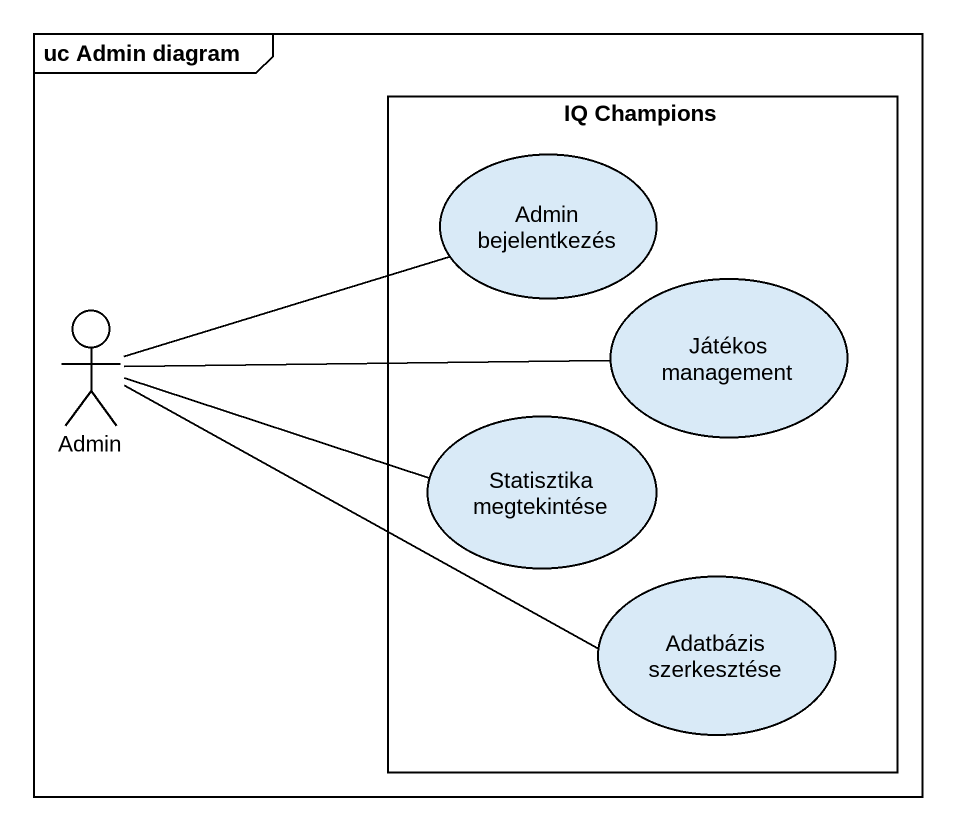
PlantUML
@startuml
mainframe uc Admin diagram
rectangle "IQ Champions" as IQ_Champions {
  usecase "Admin bejelentkezés" as Admin_bejelentkezés
  usecase "Játékos management" as Játékos_management
  usecase "Statisztika megtekintése" as Statisztika_megtekintése
  usecase "Adatbázis szerkesztése" as Adatbázis_szerkesztése
}
actor Admin
Admin -right- Admin_bejelentkezés
Admin -right- Játékos_management
Admin -right- Statisztika_megtekintése
Admin -right- Adatbázis_szerkesztése
@enduml
